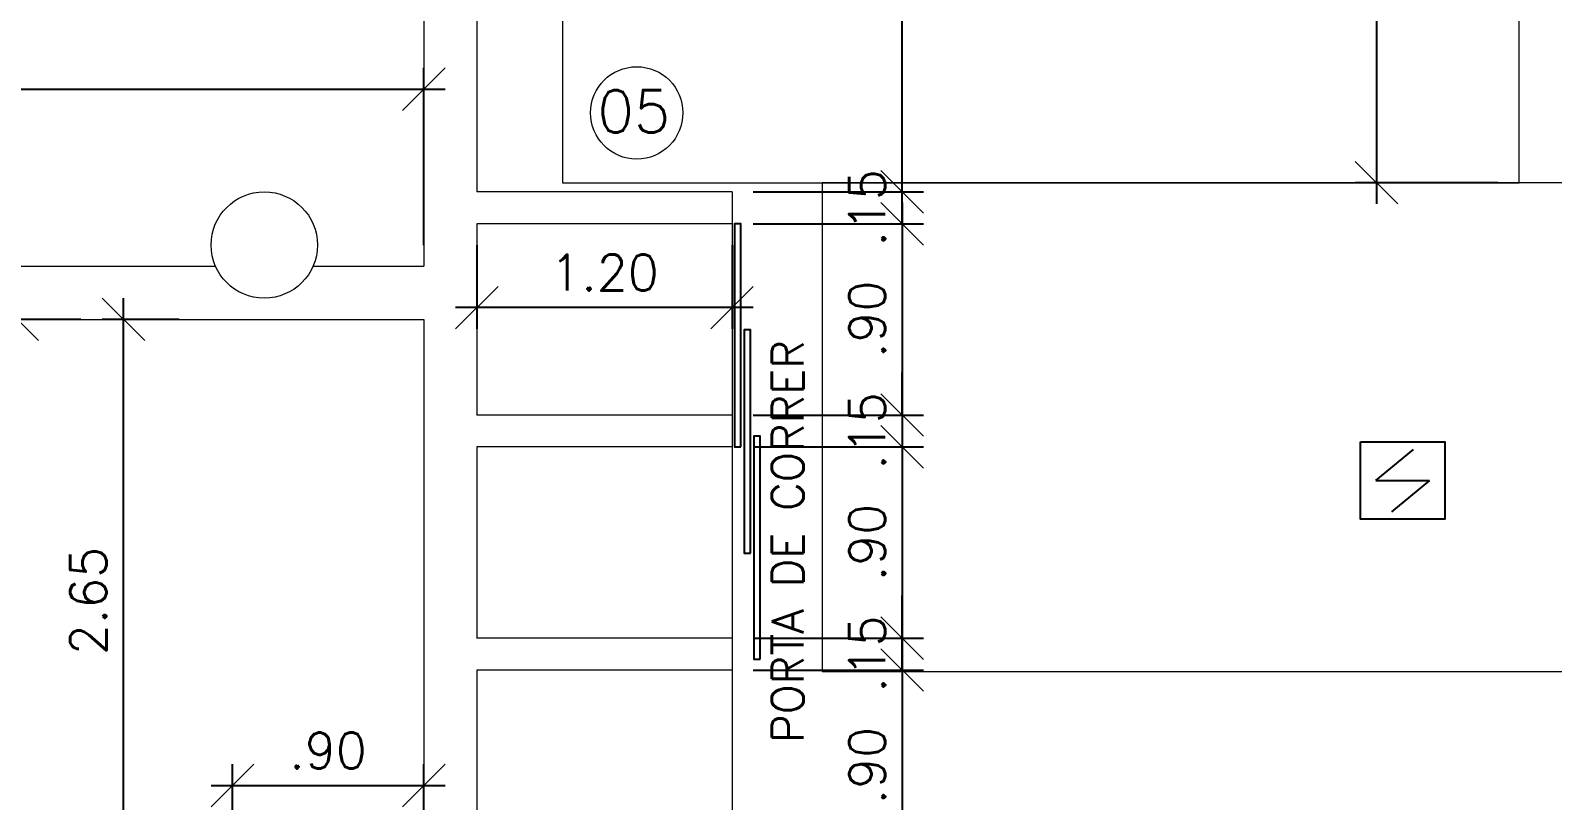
# Model space of a CAD drawing. Header units: millimetres. Extents: x 521 to 1055, y 261 to 520.
# Drawn here: x 599.42 to 606.58, y 464.7 to 468.33 of the extents above; entities that cross this region are included whole.
import ezdxf

# ---------------------------------------------------------------- set-up
doc = ezdxf.new("R2010")
doc.units = ezdxf.units.MM
doc.linetypes.add('CONTINU', pattern=[0])
doc.layers.add('0.1', color=8, linetype='Continuous', lineweight=13)
doc.layers.add('ppci', color=8, linetype='Continuous')
doc.styles.add('ROMANS', font='romans')
doc.styles.get("Standard").update_dxf_attribs({"font": 'romans.shx'})
doc.dimstyles.new('Fares Eng - 50', dxfattribs={"dimscale": 2, "dimtxt": 0.085, "dimasz": 0.1, "dimexe": 0.05, "dimexo": 0.05, "dimgap": 0.04, "dimtad": 1, "dimzin": 4, "dimdsep": 46, "dimtxsty": 'ROMANS', "dimblk1": 'OBLIQUE', "dimblk2": 'OBLIQUE', "dimsah": 1, "dimcen": 0.05, "dimdle": 0.05, "dimclrd": 8, "dimclre": 8, "dimclrt": 8, "dimaunit": 1, "dimadec": 0, "dimazin": 0, "dimtfac": 1, "dimtix": 1, "dimtmove": 2, "dimatfit": 0, "dimldrblk": 'OPEN90', "dimfxl": 1, "dimtolj": 1, "dimtzin": 0, "dimarcsym": 0})

# ---------------------------------------------------------------- blocks, each defined once
blk = doc.blocks.new('_OBLIQUE')
at = {"color": 0, "linetype": 'ByBlock'}
blk.add_line((-0.5, -0.5), (0.5, 0.5), dxfattribs=at)
blk = doc.blocks.new('*D2911')
at = {"layer": '0.1', "color": 8, "linetype": 'CONTINU', "lineweight": -2, "transparency": 16777216}
for p, q in [((596.0732697461762, 467.3169216843539), (596.0732697461762, 468.150133357732)), ((601.2732697461761, 467.3169216843539), (601.2732697461761, 468.150133357732)), ((595.9732697461761, 468.050133357732), (601.3732697461761, 468.050133357732))]:
    blk.add_line(p, q, dxfattribs=at)
at = {"layer": 'DEFPOINTS', "color": 0, "linetype": 'CONTINU', "lineweight": -2, "transparency": 16777216}
for p in [(601.2732697461761, 468.050133357732), (596.0732697461762, 467.2169216843539), (601.2732697461761, 467.2169216843539)]:
    blk.add_point(p, dxfattribs=at)
at = {"layer": '0.1', "color": 8, "linetype": 'CONTINU', "lineweight": -2, "transparency": 16777216, "xscale": 0.2, "yscale": 0.2, "zscale": 0.2, "rotation": 180}
blk.add_blockref('_OBLIQUE', (596.0732697461762, 468.050133357732), dxfattribs=at)
at = {"layer": '0.1', "color": 8, "linetype": 'CONTINU', "lineweight": -2, "transparency": 16777216, "xscale": 0.2, "yscale": 0.2, "zscale": 0.2}
blk.add_blockref('_OBLIQUE', (601.2732697461761, 468.050133357732), dxfattribs=at)
at = {"layer": '0.1', "color": 8, "linetype": 'CONTINU', "transparency": 16777216, "insert": (598.6732697461762, 468.215133357732), "char_height": 0.17, "attachment_point": 5, "style": 'ROMANS'}
blk.add_mtext('\\A1;5.20', dxfattribs=at)
blk = doc.blocks.new('_Open90')
at = {"color": 0, "linetype": 'ByBlock', "lineweight": -2}
for p, q in [((-0.5, 0.5), (0, 0)), ((0, 0), (-1, 0)), ((0, 0), (-0.5, -0.5))]:
    blk.add_line(p, q, dxfattribs=at)
blk = doc.blocks.new('*D2936')
at = {"layer": '0.1', "color": 8, "linetype": 'CONTINU', "lineweight": -2, "transparency": 16777216}
for p, q in [((603.523689596042, 467.5669216843541), (603.523689596042, 467.7669216843541)), ((602.8232697461763, 467.5669216843541), (603.623689596042, 467.5669216843541)), ((603.523689596042, 467.416921684354), (603.523689596042, 467.5669216843541)), ((602.8232697461763, 467.416921684354), (603.623689596042, 467.416921684354)), ((603.523689596042, 467.416921684354), (603.523689596042, 467.216921684354))]:
    blk.add_line(p, q, dxfattribs=at)
at = {"layer": 'DEFPOINTS', "color": 0, "linetype": 'CONTINU', "lineweight": -2, "transparency": 16777216}
for p in [(602.7232697461762, 467.5669216843541), (603.523689596042, 467.5669216843541), (602.7232697461762, 467.416921684354)]:
    blk.add_point(p, dxfattribs=at)
at = {"layer": '0.1', "color": 8, "linetype": 'CONTINU', "lineweight": -2, "transparency": 16777216, "xscale": 0.2, "yscale": 0.2, "zscale": 0.2}
for p, rotation in [((603.523689596042, 467.5669216843541), 270), ((603.523689596042, 467.416921684354), 90)]:
    blk.add_blockref('_OBLIQUE', p, dxfattribs=dict(at, rotation=rotation))
at = {"layer": '0.1', "color": 8, "linetype": 'CONTINU', "transparency": 16777216, "insert": (603.3586895960419, 467.4919216843541), "char_height": 0.17, "attachment_point": 5, "rotation": 90, "style": 'ROMANS'}
blk.add_mtext('\\A1;.15', dxfattribs=at)
blk = doc.blocks.new('*D2937')
at = {"layer": '0.1', "color": 8, "linetype": 'CONTINU', "lineweight": -2, "transparency": 16777216}
for p, q in [((603.523689596042, 467.516921684354), (603.523689596042, 466.4169216843541)), ((602.8232697461763, 467.416921684354), (603.623689596042, 467.416921684354)), ((602.8232697461763, 466.5169216843541), (603.623689596042, 466.5169216843541))]:
    blk.add_line(p, q, dxfattribs=at)
at = {"layer": 'DEFPOINTS', "color": 0, "linetype": 'CONTINU', "lineweight": -2, "transparency": 16777216}
for p in [(602.7232697461762, 467.416921684354), (602.7232697461762, 466.5169216843541), (603.523689596042, 466.5169216843541)]:
    blk.add_point(p, dxfattribs=at)
at = {"layer": '0.1', "color": 8, "linetype": 'CONTINU', "lineweight": -2, "transparency": 16777216, "xscale": 0.2, "yscale": 0.2, "zscale": 0.2}
for p, rotation in [((603.523689596042, 467.416921684354), 90), ((603.523689596042, 466.5169216843541), 270)]:
    blk.add_blockref('_OBLIQUE', p, dxfattribs=dict(at, rotation=rotation))
at = {"layer": '0.1', "color": 8, "linetype": 'CONTINU', "transparency": 16777216, "insert": (603.3586895960419, 466.9669216843541), "char_height": 0.17, "attachment_point": 5, "rotation": 90, "style": 'ROMANS'}
blk.add_mtext('\\A1;.90', dxfattribs=at)
blk = doc.blocks.new('*D2938')
at = {"layer": '0.1', "color": 8, "linetype": 'CONTINU', "lineweight": -2, "transparency": 16777216}
for p, q in [((603.523689596042, 466.5169216843541), (603.523689596042, 466.7169216843541)), ((602.8232697461762, 466.5169216843541), (603.623689596042, 466.5169216843541)), ((603.523689596042, 466.5169216843541), (603.523689596042, 466.366921684354)), ((602.8232697461762, 466.366921684354), (603.623689596042, 466.366921684354)), ((603.523689596042, 466.366921684354), (603.523689596042, 466.166921684354))]:
    blk.add_line(p, q, dxfattribs=at)
at = {"layer": 'DEFPOINTS', "color": 0, "linetype": 'CONTINU', "lineweight": -2, "transparency": 16777216}
for p in [(602.7232697461761, 466.5169216843541), (602.7232697461761, 466.366921684354), (603.523689596042, 466.366921684354)]:
    blk.add_point(p, dxfattribs=at)
at = {"layer": '0.1', "color": 8, "linetype": 'CONTINU', "lineweight": -2, "transparency": 16777216, "xscale": 0.2, "yscale": 0.2, "zscale": 0.2}
for p, rotation in [((603.523689596042, 466.5169216843541), 270), ((603.523689596042, 466.366921684354), 90)]:
    blk.add_blockref('_OBLIQUE', p, dxfattribs=dict(at, rotation=rotation))
at = {"layer": '0.1', "color": 8, "linetype": 'CONTINU', "transparency": 16777216, "insert": (603.3586895960419, 466.4419216843541), "char_height": 0.17, "attachment_point": 5, "rotation": 90, "style": 'ROMANS'}
blk.add_mtext('\\A1;.15', dxfattribs=at)
blk = doc.blocks.new('*D2939')
at = {"layer": '0.1', "color": 8, "linetype": 'CONTINU', "lineweight": -2, "transparency": 16777216}
for p, q in [((603.523689596042, 466.466921684354), (603.523689596042, 465.366921684354)), ((602.8232697461762, 466.366921684354), (603.623689596042, 466.366921684354)), ((602.8232697461762, 465.466921684354), (603.623689596042, 465.466921684354))]:
    blk.add_line(p, q, dxfattribs=at)
at = {"layer": 'DEFPOINTS', "color": 0, "linetype": 'CONTINU', "lineweight": -2, "transparency": 16777216}
for p in [(602.7232697461761, 466.366921684354), (602.7232697461761, 465.466921684354), (603.523689596042, 465.466921684354)]:
    blk.add_point(p, dxfattribs=at)
at = {"layer": '0.1', "color": 8, "linetype": 'CONTINU', "lineweight": -2, "transparency": 16777216, "xscale": 0.2, "yscale": 0.2, "zscale": 0.2}
for p, rotation in [((603.523689596042, 466.366921684354), 90), ((603.523689596042, 465.466921684354), 270)]:
    blk.add_blockref('_OBLIQUE', p, dxfattribs=dict(at, rotation=rotation))
at = {"layer": '0.1', "color": 8, "linetype": 'CONTINU', "transparency": 16777216, "insert": (603.3586895960419, 465.9169216843541), "char_height": 0.17, "attachment_point": 5, "rotation": 90, "style": 'ROMANS'}
blk.add_mtext('\\A1;.90', dxfattribs=at)
blk = doc.blocks.new('*D2940')
at = {"layer": '0.1', "color": 8, "linetype": 'CONTINU', "lineweight": -2, "transparency": 16777216}
for p, q in [((603.523689596042, 465.466921684354), (603.523689596042, 465.666921684354)), ((602.8232697461762, 465.466921684354), (603.623689596042, 465.466921684354)), ((603.523689596042, 465.3169216843539), (603.523689596042, 465.466921684354)), ((602.8232697461762, 465.3169216843539), (603.623689596042, 465.3169216843539)), ((603.523689596042, 465.3169216843539), (603.523689596042, 465.1169216843539))]:
    blk.add_line(p, q, dxfattribs=at)
at = {"layer": 'DEFPOINTS', "color": 0, "linetype": 'CONTINU', "lineweight": -2, "transparency": 16777216}
for p in [(602.7232697461761, 465.466921684354), (603.523689596042, 465.466921684354), (602.7232697461761, 465.3169216843539)]:
    blk.add_point(p, dxfattribs=at)
at = {"layer": '0.1', "color": 8, "linetype": 'CONTINU', "lineweight": -2, "transparency": 16777216, "xscale": 0.2, "yscale": 0.2, "zscale": 0.2}
for p, rotation in [((603.523689596042, 465.466921684354), 270), ((603.523689596042, 465.3169216843539), 90)]:
    blk.add_blockref('_OBLIQUE', p, dxfattribs=dict(at, rotation=rotation))
at = {"layer": '0.1', "color": 8, "linetype": 'CONTINU', "transparency": 16777216, "insert": (603.3586895960419, 465.391921684354), "char_height": 0.17, "attachment_point": 5, "rotation": 90, "style": 'ROMANS'}
blk.add_mtext('\\A1;.15', dxfattribs=at)
blk = doc.blocks.new('*D2941')
at = {"layer": '0.1', "color": 8, "linetype": 'CONTINU', "lineweight": -2, "transparency": 16777216}
for p, q in [((603.523689596042, 465.416921684354), (603.523689596042, 464.3169216843539)), ((602.8232697461762, 465.3169216843539), (603.623689596042, 465.3169216843539)), ((602.8232697461762, 464.416921684354), (603.623689596042, 464.416921684354))]:
    blk.add_line(p, q, dxfattribs=at)
at = {"layer": 'DEFPOINTS', "color": 0, "linetype": 'CONTINU', "lineweight": -2, "transparency": 16777216}
for p in [(602.7232697461761, 465.3169216843539), (602.7232697461761, 464.416921684354), (603.523689596042, 464.416921684354)]:
    blk.add_point(p, dxfattribs=at)
at = {"layer": '0.1', "color": 8, "linetype": 'CONTINU', "lineweight": -2, "transparency": 16777216, "xscale": 0.2, "yscale": 0.2, "zscale": 0.2}
for p, rotation in [((603.523689596042, 465.3169216843539), 90), ((603.523689596042, 464.416921684354), 270)]:
    blk.add_blockref('_OBLIQUE', p, dxfattribs=dict(at, rotation=rotation))
at = {"layer": '0.1', "color": 8, "linetype": 'CONTINU', "transparency": 16777216, "insert": (603.3586895960419, 464.866921684354), "char_height": 0.17, "attachment_point": 5, "rotation": 90, "style": 'ROMANS'}
blk.add_mtext('\\A1;.90', dxfattribs=at)
blk = doc.blocks.new('*D2944')
at = {"layer": '0.1', "color": 8, "linetype": 'CONTINU', "lineweight": -2, "transparency": 16777216}
for p, q in [((599.8606842677232, 464.2169216843539), (599.8606842677232, 467.066921684354)), ((600.1232697461762, 466.966921684354), (599.7606842677231, 466.966921684354)), ((600.1232697461763, 464.3169216843539), (599.7606842677231, 464.3169216843539))]:
    blk.add_line(p, q, dxfattribs=at)
at = {"layer": 'DEFPOINTS', "color": 0, "linetype": 'CONTINU', "lineweight": -2, "transparency": 16777216}
for p in [(599.8606842677232, 466.966921684354), (600.2232697461762, 466.966921684354), (600.2232697461764, 464.3169216843539)]:
    blk.add_point(p, dxfattribs=at)
at = {"layer": '0.1', "color": 8, "linetype": 'CONTINU', "lineweight": -2, "transparency": 16777216, "xscale": 0.2, "yscale": 0.2, "zscale": 0.2}
for p, rotation in [((599.8606842677232, 466.966921684354), 90), ((599.8606842677232, 464.3169216843539), 270)]:
    blk.add_blockref('_OBLIQUE', p, dxfattribs=dict(at, rotation=rotation))
at = {"layer": '0.1', "color": 8, "linetype": 'CONTINU', "transparency": 16777216, "insert": (599.6956842677231, 465.641921684354), "char_height": 0.17, "attachment_point": 5, "rotation": 90, "style": 'ROMANS'}
blk.add_mtext('\\A1;2.65', dxfattribs=at)
blk = doc.blocks.new('*D2652')
at = {"layer": '0.1', "color": 8, "linetype": 'CONTINU', "lineweight": -2, "transparency": 16777216}
for p, q in [((599.3614415315419, 461.8669216843539), (599.3614415315419, 467.066921684354)), ((599.6600275148743, 466.966921684354), (599.2614415315419, 466.966921684354)), ((599.6606842677231, 461.966921684354), (599.2614415315419, 461.966921684354))]:
    blk.add_line(p, q, dxfattribs=at)
at = {"layer": 'DEFPOINTS', "color": 0, "linetype": 'CONTINU', "lineweight": -2, "transparency": 16777216}
for p in [(599.3614415315419, 466.966921684354), (599.7600275148743, 466.966921684354), (599.7606842677231, 461.966921684354)]:
    blk.add_point(p, dxfattribs=at)
at = {"layer": '0.1', "color": 8, "linetype": 'CONTINU', "lineweight": -2, "transparency": 16777216, "xscale": 0.2, "yscale": 0.2, "zscale": 0.2}
for p, rotation in [((599.3614415315419, 466.966921684354), 90), ((599.3614415315419, 461.966921684354), 270)]:
    blk.add_blockref('_OBLIQUE', p, dxfattribs=dict(at, rotation=rotation))
at = {"layer": '0.1', "color": 8, "linetype": 'CONTINU', "transparency": 16777216, "insert": (599.1964415315418, 464.4669216843541), "char_height": 0.17, "attachment_point": 5, "rotation": 90, "style": 'ROMANS'}
blk.add_mtext('\\A1;5.00', dxfattribs=at)
blk = doc.blocks.new('*D2662')
at = {"layer": '0.1', "color": 8, "linetype": 'CONTINU', "lineweight": -2, "transparency": 16777216}
for p, q in [((600.3732697461763, 464.416921684354), (600.3732697461763, 464.8733727107831)), ((601.2732697461763, 464.416921684354), (601.2732697461763, 464.8733727107831)), ((600.2732697461763, 464.7733727107831), (601.3732697461763, 464.7733727107831))]:
    blk.add_line(p, q, dxfattribs=at)
at = {"layer": 'DEFPOINTS', "color": 0, "linetype": 'CONTINU', "lineweight": -2, "transparency": 16777216}
for p in [(601.2732697461763, 464.7733727107831), (600.3732697461763, 464.3169216843539), (601.2732697461763, 464.3169216843539)]:
    blk.add_point(p, dxfattribs=at)
at = {"layer": '0.1', "color": 8, "linetype": 'CONTINU', "lineweight": -2, "transparency": 16777216, "xscale": 0.2, "yscale": 0.2, "zscale": 0.2, "rotation": 180}
blk.add_blockref('_OBLIQUE', (600.3732697461763, 464.7733727107831), dxfattribs=at)
at = {"layer": '0.1', "color": 8, "linetype": 'CONTINU', "lineweight": -2, "transparency": 16777216, "xscale": 0.2, "yscale": 0.2, "zscale": 0.2}
blk.add_blockref('_OBLIQUE', (601.2732697461763, 464.7733727107831), dxfattribs=at)
at = {"layer": '0.1', "color": 8, "linetype": 'CONTINU', "transparency": 16777216, "insert": (600.8232697461763, 464.9383727107831), "char_height": 0.17, "attachment_point": 5, "style": 'ROMANS'}
blk.add_mtext('\\A1;.90', dxfattribs=at)
blk = doc.blocks.new('*D2958')
at = {"layer": '0.1', "color": 8, "linetype": 'CONTINU', "lineweight": -2, "transparency": 16777216}
for p, q in [((605.7550985389589, 470.0103052354661), (605.7550985389589, 467.510305235466)), ((606.3259985123975, 469.9103052354661), (605.6550985389589, 469.9103052354661)), ((606.3259985123975, 467.6103052354661), (605.6550985389589, 467.6103052354661))]:
    blk.add_line(p, q, dxfattribs=at)
at = {"layer": 'DEFPOINTS', "color": 0, "linetype": 'CONTINU', "lineweight": -2, "transparency": 16777216}
for p in [(606.4259985123975, 469.9103052354661), (605.7550985389589, 467.6103052354661), (606.4259985123975, 467.6103052354661)]:
    blk.add_point(p, dxfattribs=at)
at = {"layer": '0.1', "color": 8, "linetype": 'CONTINU', "lineweight": -2, "transparency": 16777216, "xscale": 0.2, "yscale": 0.2, "zscale": 0.2}
for p, rotation in [((605.7550985389589, 469.9103052354661), 90), ((605.7550985389589, 467.6103052354661), 270)]:
    blk.add_blockref('_OBLIQUE', p, dxfattribs=dict(at, rotation=rotation))
at = {"layer": '0.1', "color": 8, "linetype": 'CONTINU', "transparency": 16777216, "insert": (605.5900985389588, 468.7603052354661), "char_height": 0.17, "attachment_point": 5, "rotation": 90, "style": 'ROMANS'}
blk.add_mtext('\\A1;2.30', dxfattribs=at)
blk = doc.blocks.new('*D3410')
at = {"layer": '0.1', "color": 8, "linetype": 'CONTINU', "lineweight": -2, "transparency": 16777216}
for p, q in [((601.5232697461762, 467.3169216843541), (601.5232697461762, 466.9222597646025)), ((602.7232697461762, 467.316921684354), (602.7232697461762, 466.9222597646025)), ((602.8232697461763, 467.0222597646025), (601.4232697461762, 467.0222597646025))]:
    blk.add_line(p, q, dxfattribs=at)
at = {"layer": 'DEFPOINTS', "color": 0, "linetype": 'CONTINU', "lineweight": -2, "transparency": 16777216}
for p in [(601.5232697461762, 467.4169216843541), (602.7232697461762, 467.416921684354), (601.5232697461762, 467.0222597646025)]:
    blk.add_point(p, dxfattribs=at)
at = {"layer": '0.1', "color": 8, "linetype": 'CONTINU', "lineweight": -2, "transparency": 16777216, "xscale": 0.2, "yscale": 0.2, "zscale": 0.2, "rotation": 180}
blk.add_blockref('_OBLIQUE', (601.5232697461762, 467.0222597646025), dxfattribs=at)
at = {"layer": '0.1', "color": 8, "linetype": 'CONTINU', "lineweight": -2, "transparency": 16777216, "xscale": 0.2, "yscale": 0.2, "zscale": 0.2}
blk.add_blockref('_OBLIQUE', (602.7232697461762, 467.0222597646025), dxfattribs=at)
at = {"layer": '0.1', "color": 8, "linetype": 'CONTINU', "lineweight": -2, "transparency": 16777216, "insert": (602.1232697461762, 467.1872597646025), "char_height": 0.17, "attachment_point": 5, "style": 'ROMANS'}
blk.add_mtext('\\A1;1.20', dxfattribs=at)
blk = doc.blocks.new('*D3427')
at = {"layer": '0.1', "color": 8, "linetype": 'CONTINU', "lineweight": -2, "transparency": 16777216}
for p, q in [((603.523689596042, 467.4669216843541), (603.523689596042, 472.3898574866006)), ((602.8232697461763, 472.2898574866006), (603.623689596042, 472.2898574866006)), ((602.8232697461763, 467.5669216843541), (603.623689596042, 467.5669216843541))]:
    blk.add_line(p, q, dxfattribs=at)
at = {"layer": 'DEFPOINTS', "color": 0, "linetype": 'CONTINU', "lineweight": -2, "transparency": 16777216}
for p in [(602.7232697461762, 472.2898574866006), (603.523689596042, 472.2898574866006), (602.7232697461762, 467.5669216843541)]:
    blk.add_point(p, dxfattribs=at)
at = {"layer": '0.1', "color": 8, "linetype": 'CONTINU', "lineweight": -2, "transparency": 16777216, "xscale": 0.2, "yscale": 0.2, "zscale": 0.2}
for p, rotation in [((603.523689596042, 472.2898574866006), 90), ((603.523689596042, 467.5669216843541), 270)]:
    blk.add_blockref('_OBLIQUE', p, dxfattribs=dict(at, rotation=rotation))
at = {"layer": '0.1', "color": 8, "linetype": 'CONTINU', "lineweight": -2, "transparency": 16777216, "insert": (603.3586895960419, 469.9283895854774), "char_height": 0.17, "attachment_point": 5, "rotation": 90, "style": 'ROMANS'}
blk.add_mtext('\\A1;4.72', dxfattribs=at)

msp = doc.modelspace()

# ---------------------------------------------------------------- linework, layer by layer
at = {"layer": '0.1', "color": 7}
for p, q in [((601.2732697461761, 479.3169216843542), (601.2732697461761, 467.2169216843539)), ((601.5232697461762, 470.116921684354), (601.5232697461763, 467.5669216843542)), ((602.7232697461762, 467.5669216843541), (601.5232697461762, 467.5669216843541)), ((602.7232697461762, 467.5669216843541), (602.7232697461762, 467.416921684354)), ((602.7232697461762, 467.416921684354), (601.5232697461762, 467.4169216843541)), ((601.5232697461763, 467.4169216843542), (601.5232697461763, 466.5169216843541)), ((597.4232697461763, 467.2169216843538), (600.2941409614286, 467.2169216843538)), ((600.752398530924, 467.2169216843538), (601.2732697461761, 467.2169216843539)), ((597.4232697461763, 466.966921684354), (601.2732697461763, 466.9669216843541)), ((601.2732697461763, 466.966921684354), (601.2732697461763, 464.3169216843539)), ((602.7232697461762, 466.516921684354), (601.5232697461762, 466.5169216843541)), ((602.7232697461761, 466.5169216843541), (602.7232697461761, 466.366921684354)), ((602.7232697461761, 466.366921684354), (601.5232697461761, 466.3669216843541)), ((601.5232697461763, 466.3669216843542), (601.5232697461763, 465.466921684354)), ((602.7232697461761, 465.466921684354), (601.5232697461761, 465.4669216843541)), ((602.7232697461761, 465.466921684354), (602.7232697461761, 465.3169216843539)), ((602.7232697461761, 465.3169216843539), (601.5232697461761, 465.316921684354)), ((601.5232697461763, 465.316921684354), (601.5232697461763, 464.416921684354))]:
    msp.add_line(p, q, dxfattribs=at)
at = {"layer": '0.1', "color": 8}
for p, q in [((602.7232697461762, 467.416921684354), (602.7232697461762, 466.5169216843541)), ((602.7232697461761, 466.366921684354), (602.7232697461761, 465.466921684354)), ((602.7232697461761, 465.3169216843539), (602.7232697461761, 464.416921684354))]:
    msp.add_line(p, q, dxfattribs=at)
for points in [[(601.9259985123974, 469.910305235466), (601.9259985123975, 467.610305235466), (606.4259985123975, 467.6103052354661), (606.4259985123975, 469.9103052354661)], [(603.1466740710782, 467.610305235466), (603.1466740710783, 465.310305235466), (607.6466740710783, 465.310305235466), (607.6466740710783, 467.6103052354661)]]:
    msp.add_lwpolyline(points, close=True, dxfattribs=at)
at = {"layer": '0.1', "color": 8, "linetype": 'CONTINU', "lineweight": -2}
for points in [[(602.7645862876641, 466.3672158292899), (602.7645862876641, 467.4172158292898), (602.7345862876641, 467.4172158292898), (602.7345862876641, 466.3672158292899)], [(602.8104018988618, 465.8672158292899), (602.8104018988618, 466.9172158292898), (602.7804018988618, 466.9172158292898), (602.7804018988618, 465.8672158292899)], [(602.8562175100594, 465.3672158292899), (602.8562175100594, 466.4172158292898), (602.8262175100595, 466.4172158292898), (602.8262175100595, 465.3672158292899)]]:
    msp.add_lwpolyline(points, close=True, dxfattribs=at)
at = {"layer": '0.1', "color": 8}
msp.add_circle((602.2749399288547, 467.9385235540761), 0.2172459663630447, dxfattribs=at)
at = {"layer": '0.1', "color": 7}
msp.add_circle((600.5232697461763, 467.316921684354), 0.2500000000000001, dxfattribs=at)
at = {"layer": 'ppci', "color": 10, "linetype": 'Continuous'}
for p, q in [((605.7508655181298, 466.2082717658911), (605.9294951371659, 466.3545850756539)), ((605.7508655181298, 466.2082717658911), (606.0041747562021, 466.2082717658911)), ((606.0041747562021, 466.2082717658911), (605.825545137166, 466.0619584561285))]:
    msp.add_line(p, q, dxfattribs=at)
msp.add_lwpolyline([(605.6796222949228, 466.3904800623953), (606.0754179794097, 466.3904800623953), (606.0754179794097, 466.0260634693871), (605.6796222949228, 466.0260634693871)], close=True, dxfattribs=at)

# ---------------------------------------------------------------- texts
at = {"layer": '0.1', "color": 8}
msp.add_text('05', height=0.2, dxfattribs=at).set_placement((602.0904058622383, 467.8460854522471))
msp.add_text('PORTA DE CORRER', height=0.15, rotation=90, dxfattribs=at).set_placement((603.0599860038533, 464.9729809169953))

# ---------------------------------------------------------------- dimensions: what is measured, and where the dimension line sits
at = {"layer": '0.1', "color": 8, "linetype": 'CONTINU', "lineweight": -2}
dim = msp.add_linear_dim(base=(603.523689596042, 472.2898574866006), p1=(602.7232697461762, 467.5669216843541), p2=(602.7232697461762, 472.2898574866006), angle=90, dimstyle='Fares Eng - 50', dxfattribs=at)
dim.commit()
dim.dimension.update_dxf_attribs({"geometry": '*D3427', "text_midpoint": (603.3586895960419, 469.9283895854774)})
at = {"layer": '0.1', "color": 8, "linetype": 'CONTINU'}
for base, p1, p2, picture, middle in [((605.7550985389589, 467.6103052354661), (606.4259985123975, 469.9103052354661), (606.4259985123975, 467.6103052354661), '*D2958', (605.5900985389588, 468.7603052354661)), ((603.523689596042, 467.5669216843541), (602.7232697461762, 467.416921684354), (602.7232697461762, 467.5669216843541), '*D2936', (603.3586895960419, 467.4919216843541)), ((603.523689596042, 466.5169216843541), (602.7232697461762, 467.416921684354), (602.7232697461762, 466.5169216843541), '*D2937', (603.3586895960419, 466.9669216843541)), ((599.3614415315419, 466.966921684354), (599.7606842677231, 461.966921684354), (599.7600275148743, 466.966921684354), '*D2652', (599.1964415315418, 464.4669216843541)), ((599.8606842677232, 466.966921684354), (600.2232697461764, 464.3169216843539), (600.2232697461762, 466.966921684354), '*D2944', (599.6956842677231, 465.641921684354)), ((603.523689596042, 466.366921684354), (602.7232697461761, 466.5169216843541), (602.7232697461761, 466.366921684354), '*D2938', (603.3586895960419, 466.4419216843541)), ((603.523689596042, 465.466921684354), (602.7232697461761, 466.366921684354), (602.7232697461761, 465.466921684354), '*D2939', (603.3586895960419, 465.9169216843541)), ((603.523689596042, 465.466921684354), (602.7232697461761, 465.3169216843539), (602.7232697461761, 465.466921684354), '*D2940', (603.3586895960419, 465.391921684354)), ((603.523689596042, 464.416921684354), (602.7232697461761, 465.3169216843539), (602.7232697461761, 464.416921684354), '*D2941', (603.3586895960419, 464.866921684354))]:
    dim = msp.add_linear_dim(base=base, p1=p1, p2=p2, angle=90, dimstyle='Fares Eng - 50', dxfattribs=at)
    dim.commit()
    dim.dimension.update_dxf_attribs({"geometry": picture, "text_midpoint": middle})
for base, p1, p2, picture, middle in [((601.2732697461761, 468.050133357732), (596.0732697461762, 467.2169216843539), (601.2732697461761, 467.2169216843539), '*D2911', (598.6732697461762, 468.215133357732)), ((601.2732697461763, 464.7733727107831), (600.3732697461763, 464.3169216843539), (601.2732697461763, 464.3169216843539), '*D2662', (600.8232697461763, 464.9383727107831))]:
    dim = msp.add_linear_dim(base=base, p1=p1, p2=p2, dimstyle='Fares Eng - 50', dxfattribs=at)
    dim.commit()
    dim.dimension.update_dxf_attribs({"geometry": picture, "text_midpoint": middle})
at = {"layer": '0.1', "color": 8, "linetype": 'CONTINU', "lineweight": -2}
dim = msp.add_linear_dim(base=(601.5232697461762, 467.0222597646025), p1=(602.7232697461762, 467.416921684354), p2=(601.5232697461762, 467.4169216843541), dimstyle='Fares Eng - 50', dxfattribs=at)
dim.commit()
dim.dimension.update_dxf_attribs({"geometry": '*D3410', "text_midpoint": (602.1232697461762, 467.1872597646025)})

doc.saveas('drawing.dxf')
